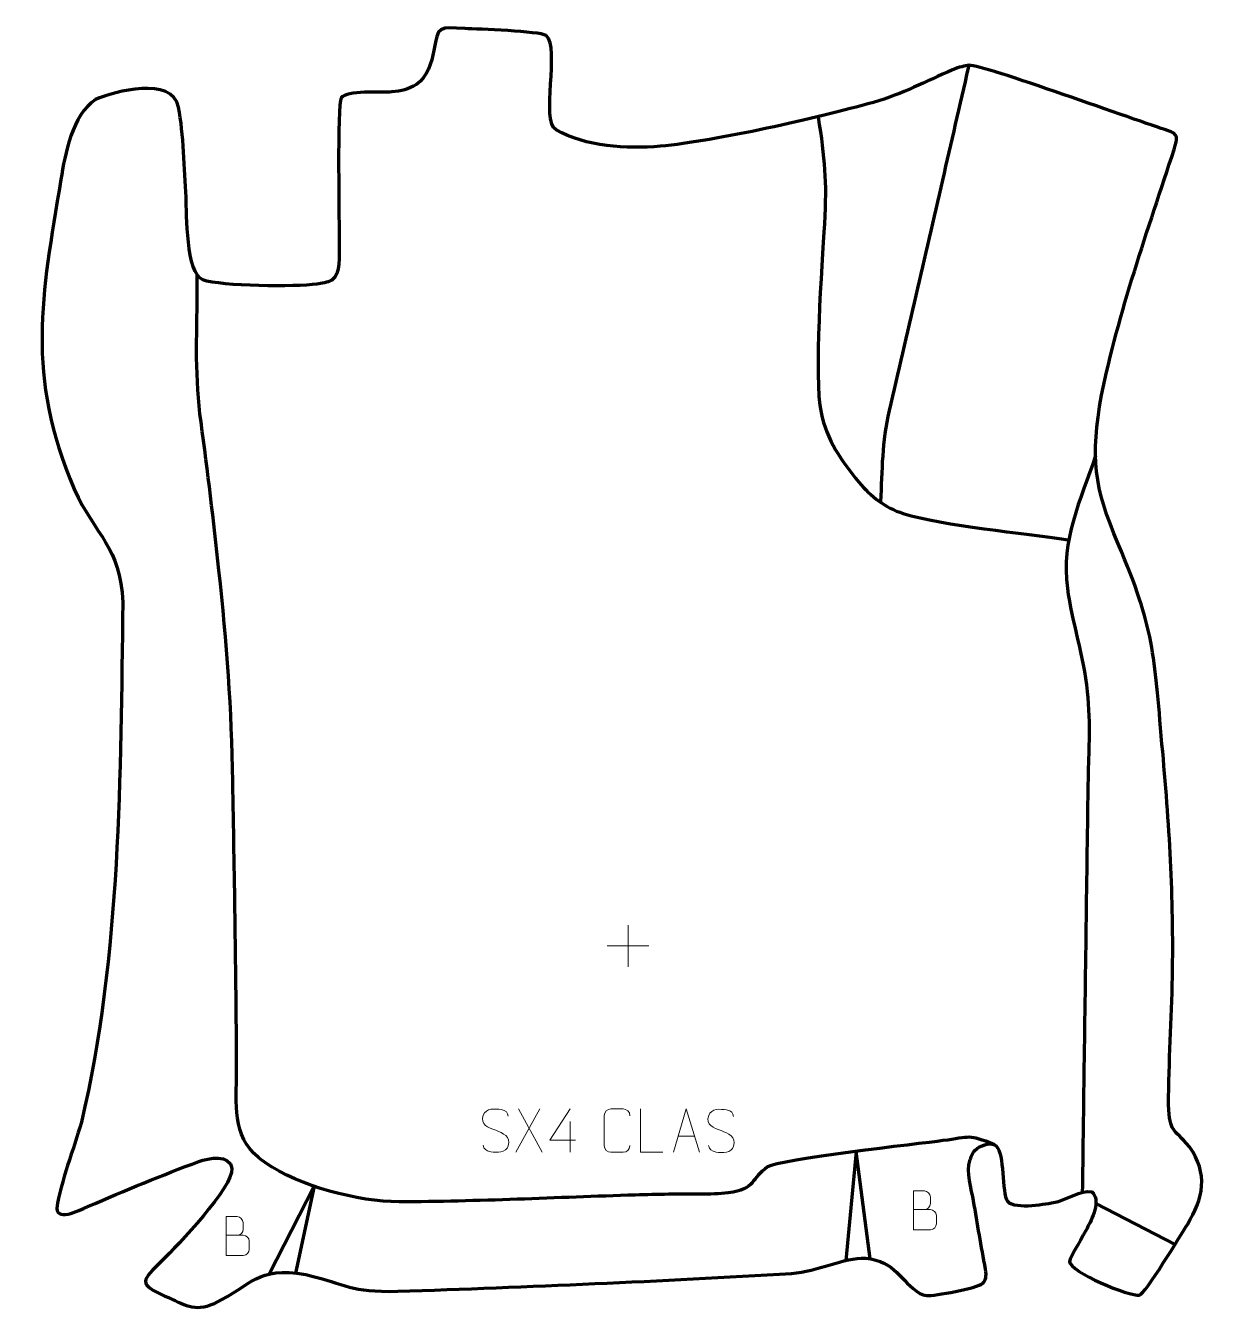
# Model space of a CAD drawing. Header units: millimetres. Extents: x -345 to 337, y -275 to 468.
import ezdxf

# ---------------------------------------------------------------- set-up
doc = ezdxf.new("R2010")
doc.units = ezdxf.units.MM
doc.header["$MEASUREMENT"] = 0
for name, color, linetype in [('layer 1', 7, 'Continuous'), ('layer 2', 7, 'Continuous'), ('layer 3', 7, 'Continuous')]:
    doc.layers.add(name, color=color, linetype=linetype)

msp = doc.modelspace()

# ---------------------------------------------------------------- linework, layer by layer
at = {"layer": 'layer 1', "color": 250, "lineweight": 9}
for points in [[(2.3532, -51.2398), (2.3532, -51.2398), (2.3532, -75.2177), (2.3532, -75.2177)], [(-9.6357, -63.2288), (-9.6357, -63.2288), (14.3422, -63.2288), (14.3422, -63.2288)], [(-48.5817, -157.2961), (-48.5817, -157.2961), (-62.3223, -182.1919), (-62.3223, -182.1919)], [(-60.8677, -157.2961), (-60.8677, -157.2961), (-47.1271, -182.2496), (-47.1271, -182.2496)], [(-30.9853, -164.5663), (-30.9853, -164.5663), (-30.9853, -182.231), (-30.9853, -182.231)], [(31.2547, -173.0002), (31.2547, -173.0002), (40.7504, -173.0002), (40.7504, -173.0002)]]:
    msp.add_open_spline(points, degree=3, dxfattribs=at)
for points, knots in [([(-73.992, -169.599), (-78.2403, -168.1286), (-83.1484, -166.3328), (-81.1433, -160.8125), (-81.1433, -160.8125), (-79.6398, -156.6726), (-74.4262, -157.0611), (-70.8226, -157.6622), (-70.8226, -157.6622), (-67.962, -158.1394), (-67.0973, -159.3526), (-66.7867, -161.4367)], [0, 0, 0, 0, 0.25, 0.25, 0.25, 0.25, 0.5, 0.5, 0.5, 0.5, 1, 1, 1, 1]), ([(-28.0412, -175.3274), (-28.0412, -175.3274), (-42.8629, -175.3274), (-42.8629, -175.3274), (-42.8629, -175.3274), (-42.8629, -175.3274), (-30.9853, -157.2569), (-30.9853, -157.2569)], [0, 0, 0, 0, 0.33333333, 0.33333333, 0.33333333, 0.33333333, 1, 1, 1, 1]), ([(3.4256, -178.4319), (3.2858, -180.7553), (1.6086, -182.2349), (-0.5391, -182.2457), (-0.5391, -182.2457), (-2.871, -182.2453), (-5.2029, -182.2453), (-7.5344, -182.2457), (-7.5344, -182.2457), (-9.4594, -182.3511), (-11.4315, -180.4666), (-11.4203, -178.4493), (-11.4203, -178.4493), (-11.4199, -172.6792), (-11.4199, -166.9095), (-11.4203, -161.1402), (-11.4203, -161.1402), (-11.4161, -159.0021), (-9.6694, -157.2829), (-7.517, -157.2964), (-7.517, -157.2964), (-5.1913, -157.2964), (-2.8652, -157.2964), (-0.5391, -157.2964), (-0.5391, -157.2964), (1.4075, -157.2609), (3.3989, -158.7524), (3.4256, -161.19)], [0, 0, 0, 0, 0.125, 0.125, 0.125, 0.125, 0.25, 0.25, 0.25, 0.25, 0.375, 0.375, 0.375, 0.375, 0.5, 0.5, 0.5, 0.5, 0.625, 0.625, 0.625, 0.625, 0.75, 0.75, 0.75, 0.75, 1, 1, 1, 1]), ([(22.4771, -182.2497), (22.4771, -182.2497), (9.528, -182.2497), (9.528, -182.2497), (9.528, -182.2497), (9.528, -182.2497), (9.528, -157.2961), (9.528, -157.2961)], [0, 0, 0, 0, 0.33333333, 0.33333333, 0.33333333, 0.33333333, 1, 1, 1, 1]), ([(28.5321, -182.2496), (28.5321, -182.2496), (35.9031, -157.2961), (35.9031, -157.2961), (35.9031, -157.2961), (35.9031, -157.2961), (43.473, -182.2496), (43.473, -182.2496)], [0, 0, 0, 0, 0.33333333, 0.33333333, 0.33333333, 0.33333333, 1, 1, 1, 1]), ([(56.0026, -169.7729), (51.7543, -168.3025), (46.8462, -166.5067), (48.8513, -160.9864), (48.8513, -160.9864), (50.3548, -156.8465), (55.5684, -157.235), (59.172, -157.8361), (59.172, -157.8361), (62.0326, -158.3133), (62.8973, -159.5265), (63.2079, -161.6106)], [0, 0, 0, 0, 0.25, 0.25, 0.25, 0.25, 0.5, 0.5, 0.5, 0.5, 1, 1, 1, 1]), ([(-73.992, -169.5991), (-69.9734, -171.2458), (-64.9439, -173.1341), (-66.7779, -178.4944), (-66.7779, -178.4944), (-68.2377, -182.7608), (-73.1485, -182.5041), (-76.8746, -181.9494), (-76.8746, -181.9494), (-79.6246, -181.5396), (-80.8455, -180.3261), (-81.2235, -178.2139)], [0, 0, 0, 0, 0.25, 0.25, 0.25, 0.25, 0.5, 0.5, 0.5, 0.5, 1, 1, 1, 1]), ([(56.0026, -169.773), (60.0212, -171.4197), (65.0507, -173.308), (63.2167, -178.6683), (63.2167, -178.6683), (61.7569, -182.9347), (56.8461, -182.678), (53.12, -182.1233), (53.12, -182.1233), (50.37, -181.7135), (49.1491, -180.5), (48.7711, -178.3878)], [0, 0, 0, 0, 0.25, 0.25, 0.25, 0.25, 0.5, 0.5, 0.5, 0.5, 1, 1, 1, 1]), ([(166.8783, -215.3109), (170.1373, -215.3105), (173.3967, -215.3105), (176.6564, -215.3109), (176.6564, -215.3109), (178.4257, -215.3264), (180.1486, -216.8814), (180.1486, -218.7172), (180.1486, -218.7172), (180.1483, -219.728), (180.1483, -222.4593), (180.1486, -223.4704), (180.1486, -223.4704), (180.1645, -225.1345), (178.7832, -226.9383), (176.7038, -226.9231), (176.7038, -226.9231), (173.4438, -226.9228), (170.1841, -226.9228), (166.9248, -226.9231), (166.9248, -226.9231), (166.9248, -219.4727), (166.9248, -212.0226), (166.9248, -204.5728), (166.9248, -204.5728), (169.0509, -204.5728), (171.1773, -204.5728), (173.3038, -204.5728), (173.3038, -204.5728), (174.8093, -204.557), (176.6873, -206.2682), (176.7032, -208.0259), (176.7032, -208.0259), (176.7028, -209.8765), (176.7028, -210.0072), (176.7032, -211.8581), (176.7032, -211.8581), (176.7186, -213.7087), (175.0577, -215.3264), (173.2573, -215.3109)], [0, 0, 0, 0, 0.09090909, 0.09090909, 0.09090909, 0.09090909, 0.18181818, 0.18181818, 0.18181818, 0.18181818, 0.27272727, 0.27272727, 0.27272727, 0.27272727, 0.36363636, 0.36363636, 0.36363636, 0.36363636, 0.45454545, 0.45454545, 0.45454545, 0.45454545, 0.54545455, 0.54545455, 0.54545455, 0.54545455, 0.63636364, 0.63636364, 0.63636364, 0.63636364, 0.72727273, 0.72727273, 0.72727273, 0.72727273, 0.81818182, 0.81818182, 0.81818182, 0.81818182, 1, 1, 1, 1]), ([(-229.4503, -230.0982), (-226.1913, -230.0978), (-222.9319, -230.0978), (-219.6722, -230.0982), (-219.6722, -230.0982), (-217.9029, -230.1137), (-216.18, -231.6687), (-216.18, -233.5045), (-216.18, -233.5045), (-216.1803, -234.5153), (-216.1803, -237.2466), (-216.18, -238.2577), (-216.18, -238.2577), (-216.1641, -239.9218), (-217.5454, -241.7256), (-219.6248, -241.7104), (-219.6248, -241.7104), (-222.8848, -241.7101), (-226.1445, -241.7101), (-229.4038, -241.7104), (-229.4038, -241.7104), (-229.4038, -234.26), (-229.4038, -226.8099), (-229.4038, -219.3601), (-229.4038, -219.3601), (-227.2777, -219.3601), (-225.1513, -219.3601), (-223.0248, -219.3601), (-223.0248, -219.3601), (-221.5193, -219.3443), (-219.6413, -221.0555), (-219.6254, -222.8132), (-219.6254, -222.8132), (-219.6258, -224.6638), (-219.6258, -224.7945), (-219.6254, -226.6454), (-219.6254, -226.6454), (-219.61, -228.496), (-221.2709, -230.1137), (-223.0713, -230.0982)], [0, 0, 0, 0, 0.09090909, 0.09090909, 0.09090909, 0.09090909, 0.18181818, 0.18181818, 0.18181818, 0.18181818, 0.27272727, 0.27272727, 0.27272727, 0.27272727, 0.36363636, 0.36363636, 0.36363636, 0.36363636, 0.45454545, 0.45454545, 0.45454545, 0.45454545, 0.54545455, 0.54545455, 0.54545455, 0.54545455, 0.63636364, 0.63636364, 0.63636364, 0.63636364, 0.72727273, 0.72727273, 0.72727273, 0.72727273, 0.81818182, 0.81818182, 0.81818182, 0.81818182, 1, 1, 1, 1])]:
    msp.add_open_spline(points, degree=3, knots=knots, dxfattribs=at)
at = {"layer": 'layer 2', "color": 142, "lineweight": 158}
for points, knots in [([(148.101, 193.0146), (149.0904, 211.4068), (148.8335, 227.3815), (153.0699, 245.5108), (153.0699, 245.5108), (163.4158, 289.7863), (173.631, 334.073), (183.8149, 378.3864), (183.8149, 378.3864), (188.7813, 399.9967), (193.7477, 421.6071), (198.7141, 443.2174), (198.7141, 443.2174), (198.7141, 443.2174), (199.0528, 444.6908), (199.0528, 444.6908)], [0, 0, 0, 0, 0.2, 0.2, 0.2, 0.2, 0.4, 0.4, 0.4, 0.4, 0.6, 0.6, 0.6, 0.6, 1, 1, 1, 1]), ([(111.9527, 415.0945), (115.7195, 390.3664), (116.986, 378.6302), (115.5528, 353.3419), (115.5528, 353.3419), (114.2035, 329.5336), (109.3124, 264.4834), (113.6137, 244.3934), (113.6137, 244.3934), (116.9746, 228.6966), (125.4249, 216.3942), (135.4222, 204.1966), (135.4222, 204.1966), (142.4239, 195.9787), (150.5642, 189.4886), (160.9644, 186.2469), (160.9644, 186.2469), (184.4405, 178.9295), (230.1932, 175.0218), (256.0845, 171.0153)], [0, 0, 0, 0, 0.16666667, 0.16666667, 0.16666667, 0.16666667, 0.33333333, 0.33333333, 0.33333333, 0.33333333, 0.5, 0.5, 0.5, 0.5, 0.66666667, 0.66666667, 0.66666667, 0.66666667, 1, 1, 1, 1]), ([(213.633, -177.9072), (198.2885, -171.6925), (199.8697, -173.5222), (183.9197, -175.5609), (183.9197, -175.5609), (170.2787, -177.2994), (89.0474, -186.5501), (82.8094, -190.7169), (82.8094, -190.7169), (73.0815, -197.215), (76.2566, -203.6038), (60.073, -205.6165), (60.073, -205.6165), (50.0949, -206.8575), (37.3617, -206.3341), (27.0793, -206.4761), (27.0793, -206.4761), (27.0793, -206.4761), (25.6538, -206.503), (25.6538, -206.503), (25.6538, -206.503), (19.2536, -206.6364), (12.8561, -206.764), (6.4567, -206.9377), (6.4567, -206.9377), (-38.9442, -208.3139), (-84.264, -210.741), (-129.7023, -210.8458), (-129.7023, -210.8458), (-153.0193, -210.8836), (-187.6236, -201.7521), (-206.7842, -188.3397), (-206.7842, -188.3397), (-208.092, -187.4243), (-209.3353, -186.492), (-210.6078, -185.5304), (-210.6078, -185.5304), (-226.3466, -172.4955), (-223.5699, -154.1232), (-223.4623, -135.8245), (-223.4623, -135.8245), (-223.4419, -132.3631), (-223.4295, -128.9062), (-223.4403, -125.4446), (-223.4403, -125.4446), (-223.7952, -73.1244), (-224.7172, -20.8098), (-225.6121, 31.5033), (-225.6121, 31.5033), (-226.3295, 73.3651), (-229.0094, 111.7037), (-233.6092, 153.2942), (-233.6092, 153.2942), (-236.7709, 181.8805), (-239.9787, 210.4221), (-243.9555, 238.9103), (-243.9555, 238.9103), (-247.514, 263.9616), (-246.3756, 288.1239), (-246.165, 313.2648), (-246.165, 313.2648), (-246.1432, 316.7471), (-246.1194, 320.2291), (-246.0902, 323.7112)], [0, 0, 0, 0, 0.05882353, 0.05882353, 0.05882353, 0.05882353, 0.11764706, 0.11764706, 0.11764706, 0.11764706, 0.17647059, 0.17647059, 0.17647059, 0.17647059, 0.23529412, 0.23529412, 0.23529412, 0.23529412, 0.29411765, 0.29411765, 0.29411765, 0.29411765, 0.35294118, 0.35294118, 0.35294118, 0.35294118, 0.41176471, 0.41176471, 0.41176471, 0.41176471, 0.47058824, 0.47058824, 0.47058824, 0.47058824, 0.52941176, 0.52941176, 0.52941176, 0.52941176, 0.58823529, 0.58823529, 0.58823529, 0.58823529, 0.64705882, 0.64705882, 0.64705882, 0.64705882, 0.70588235, 0.70588235, 0.70588235, 0.70588235, 0.76470588, 0.76470588, 0.76470588, 0.76470588, 0.82352941, 0.82352941, 0.82352941, 0.82352941, 0.88235294, 0.88235294, 0.88235294, 0.88235294, 1, 1, 1, 1]), ([(271.9592, 219.4452), (263.2996, 193.7523), (251.9087, 170.9565), (255.6978, 143.1291), (255.6978, 143.1291), (258.4442, 122.9591), (264.9105, 104.4926), (267.1524, 83.5264), (267.1524, 83.5264), (268.1638, 74.0671), (268.394, 64.9622), (268.2385, 55.4601), (268.2385, 55.4601), (268.0549, 48.3535), (267.7345, 41.2612), (267.5987, 34.1508), (267.5987, 34.1508), (266.8051, -23.4551), (266.0089, -81.0609), (265.2142, -138.6668), (265.2142, -138.6668), (264.9076, -160.9006), (264.6009, -183.1344), (264.2941, -205.3683)], [0, 0, 0, 0, 0.14285714, 0.14285714, 0.14285714, 0.14285714, 0.28571429, 0.28571429, 0.28571429, 0.28571429, 0.42857143, 0.42857143, 0.42857143, 0.42857143, 0.57142857, 0.57142857, 0.57142857, 0.57142857, 0.71428571, 0.71428571, 0.71428571, 0.71428571, 1, 1, 1, 1]), ([(141.9971, -243.7244), (141.9971, -243.7244), (133.8126, -181.7995), (133.8126, -181.7995), (133.8126, -181.7995), (133.8126, -181.7995), (127.8784, -244.6465), (127.8784, -244.6465)], [0, 0, 0, 0, 0.33333333, 0.33333333, 0.33333333, 0.33333333, 1, 1, 1, 1]), ([(-204.6237, -252.4735), (-204.6237, -252.4735), (-178.6432, -201.8786), (-178.6432, -201.8786), (-178.6432, -201.8786), (-178.6432, -201.8786), (-189.5331, -251.9693), (-189.5331, -251.9693)], [0, 0, 0, 0, 0.33333333, 0.33333333, 0.33333333, 0.33333333, 1, 1, 1, 1])]:
    msp.add_open_spline(points, degree=3, knots=knots, dxfattribs=at)
msp.add_open_spline([(272.1631, -211.8805), (272.1631, -211.8805), (317.7759, -235.4329), (317.7759, -235.4329)], degree=3, dxfattribs=at)
at = {"layer": 'layer 3', "color": 242, "lineweight": 158}
msp.add_open_spline([(143.8629, 423.2661), (160.9852, 428.3712), (173.5439, 435.1871), (189.5416, 442.1049), (189.5416, 442.1049), (193.401, 443.6809), (196.4176, 444.4721), (199.0528, 444.6908), (199.0528, 444.6908), (206.5023, 445.309), (298.048, 411.8669), (313.5179, 407.1058), (313.5179, 407.1058), (320.0511, 405.0951), (319.2294, 402.7071), (317.2615, 396.1789), (317.2615, 396.1789), (302.3646, 350.5428), (284.9448, 301.3099), (275.4153, 254.4843), (275.4153, 254.4843), (269.0945, 218.1302), (270.8707, 201.8651), (285.0643, 168.7008), (285.0643, 168.7008), (305.9287, 119.4005), (305.7261, 105.2736), (310.2747, 53.1989), (310.2747, 53.1989), (314.5313, 7.1999), (317.1074, -34.836), (316.2996, -81.1262), (316.2996, -81.1262), (315.8268, -105.4943), (314.0901, -130.6269), (314.1032, -154.8102), (314.1032, -154.8102), (314.8171, -171.7869), (316.6656, -167.5164), (326.1025, -179.2088), (326.1025, -179.2088), (336.962, -194.3363), (334.3482, -209.02), (324.9222, -223.909), (324.9222, -223.909), (321.5458, -229.2766), (300.4715, -264.0909), (297.2118, -264.6939), (297.2118, -264.6939), (291.9176, -265.6734), (256.8739, -251.2364), (257.0079, -245.2392), (257.0079, -245.2392), (257.0645, -242.7075), (265.4416, -229.3227), (267.0473, -226.1642), (267.0473, -226.1642), (269.7521, -220.8433), (275.4199, -210.0973), (269.7744, -205.0946), (269.7744, -205.0946), (263.6829, -203.6083), (255.2896, -209.8987), (247.6375, -211.299), (247.6375, -211.299), (242.2635, -212.1856), (223.0126, -215.7483), (220.5834, -209.4491), (220.5834, -209.4491), (217.7649, -202.1402), (219.4644, -180.2072), (213.633, -177.9072), (213.633, -177.9072), (210.397, -176.6309), (205.4853, -178.202), (202.4995, -181.0327), (202.4995, -181.0327), (200.6663, -182.7709), (200.1405, -185.1504), (199.4566, -187.1461), (199.4566, -187.1461), (197.3962, -193.1576), (200.473, -203.772), (201.5955, -210.3385), (201.5955, -210.3385), (203.8468, -223.52), (205.9886, -236.4681), (208.5304, -249.6096), (208.5304, -249.6096), (209.1673, -253.9343), (208.5728, -256.3087), (206.998, -257.7679), (206.998, -257.7679), (203.87, -260.6662), (178.7187, -265.306), (174.6891, -264.8588), (174.6891, -264.8588), (173.1744, -264.6908), (171.7878, -264.356), (170.68, -263.6708), (170.68, -263.6708), (159.0946, -256.505), (156.5998, -244.9649), (139.37, -243.3909), (139.37, -243.3909), (126.5579, -242.6768), (111.6957, -251.1267), (96.6562, -252.0898), (96.6562, -252.0898), (21.2445, -256.6151), (-55.0144, -259.9927), (-130.5269, -262.446), (-130.5269, -262.446), (-158.4272, -263.054), (-159.032, -258.4947), (-183.573, -252.7858), (-183.573, -252.7858), (-212.1677, -248.0255), (-213.876, -258.469), (-236.2717, -269.5081), (-236.2717, -269.5081), (-248.3515, -274.5439), (-253.3397, -270.0522), (-264.7802, -265.182), (-264.7802, -265.182), (-280.6767, -258.4148), (-278.0285, -256.125), (-266.3492, -244.6811), (-266.3492, -244.6811), (-258.122, -236.5174), (-225.078, -202.1255), (-226.1883, -191.6981), (-226.1883, -191.6981), (-227.1089, -183.0515), (-239.8325, -185.5947), (-245.1318, -187.5559), (-245.1318, -187.5559), (-266.1976, -195.3517), (-288.2783, -204.4418), (-308.8227, -213.3934), (-308.8227, -213.3934), (-312.1258, -214.8326), (-326.8506, -222.5444), (-327.1324, -214.6599), (-327.1324, -214.6599), (-324.9009, -199.0767), (-317.4069, -180.592), (-312.9556, -164.9155), (-312.9556, -164.9155), (-290.1067, -68.0472), (-290.4511, 35.7356), (-289.088, 134.9161), (-289.088, 134.9161), (-290.4587, 166.8673), (-304.7321, 173.5164), (-317.2006, 200.2468), (-317.2006, 200.2468), (-345.0578, 266.388), (-336.0555, 310.814), (-324.8063, 378.7526), (-324.8063, 378.7526), (-322.3367, 393.668), (-318.3182, 415.9891), (-304.9094, 424.9772), (-304.9094, 424.9772), (-293.396, 429.7652), (-260.899, 438.5793), (-256.9211, 420.4712), (-256.9211, 420.4712), (-253.8945, 404.8654), (-253.7472, 384.8551), (-252.579, 368.5459), (-252.579, 368.5459), (-252.1622, 359.1), (-252.6806, 324.6676), (-242.8537, 320.9735), (-242.8537, 320.9735), (-232.3623, 317.0295), (-189.2107, 316.8402), (-177.2124, 318.4722), (-177.2124, 318.4722), (-174.2974, 318.8688), (-171.1198, 319.3454), (-168.5376, 320.8331), (-168.5376, 320.8331), (-163.2814, 324.3636), (-164.3446, 335.1297), (-164.2352, 341.138), (-164.2352, 341.138), (-164.1862, 351.9937), (-165.6508, 422.182), (-163.0725, 425.8927), (-163.0725, 425.8927), (-159.8784, 430.4895), (-140.1525, 428.8121), (-133.9698, 429.3103), (-133.9698, 429.3103), (-128.1763, 429.7771), (-124.7109, 430.6945), (-119.6939, 433.6782), (-119.6939, 433.6782), (-113.2511, 438.3311), (-111.0917, 445.9161), (-109.6023, 453.3197), (-109.6023, 453.3197), (-107.3388, 467.519), (-106.854, 466.7378), (-91.6369, 465.8892), (-91.6369, 465.8892), (-84.3344, 465.4934), (-48.7255, 464.3875), (-44.9039, 461.8999), (-44.9039, 461.8999), (-36.6351, 454.83), (-48.3046, 412.6753), (-39.148, 407.4006), (-39.148, 407.4006), (-22.3386, 397.7175), (1.8212, 396.3324), (20.7547, 398.0195), (20.7547, 398.0195), (53.7362, 400.9584), (110.8646, 414.2143), (143.8629, 423.2661)], degree=3, knots=[0, 0, 0, 0, 0.01754386, 0.01754386, 0.01754386, 0.01754386, 0.03508772, 0.03508772, 0.03508772, 0.03508772, 0.05263158, 0.05263158, 0.05263158, 0.05263158, 0.07017544, 0.07017544, 0.07017544, 0.07017544, 0.0877193, 0.0877193, 0.0877193, 0.0877193, 0.10526316, 0.10526316, 0.10526316, 0.10526316, 0.12280702, 0.12280702, 0.12280702, 0.12280702, 0.14035088, 0.14035088, 0.14035088, 0.14035088, 0.15789474, 0.15789474, 0.15789474, 0.15789474, 0.1754386, 0.1754386, 0.1754386, 0.1754386, 0.19298246, 0.19298246, 0.19298246, 0.19298246, 0.21052632, 0.21052632, 0.21052632, 0.21052632, 0.22807018, 0.22807018, 0.22807018, 0.22807018, 0.24561404, 0.24561404, 0.24561404, 0.24561404, 0.26315789, 0.26315789, 0.26315789, 0.26315789, 0.28070175, 0.28070175, 0.28070175, 0.28070175, 0.29824561, 0.29824561, 0.29824561, 0.29824561, 0.31578947, 0.31578947, 0.31578947, 0.31578947, 0.33333333, 0.33333333, 0.33333333, 0.33333333, 0.35087719, 0.35087719, 0.35087719, 0.35087719, 0.36842105, 0.36842105, 0.36842105, 0.36842105, 0.38596491, 0.38596491, 0.38596491, 0.38596491, 0.40350877, 0.40350877, 0.40350877, 0.40350877, 0.42105263, 0.42105263, 0.42105263, 0.42105263, 0.43859649, 0.43859649, 0.43859649, 0.43859649, 0.45614035, 0.45614035, 0.45614035, 0.45614035, 0.47368421, 0.47368421, 0.47368421, 0.47368421, 0.49122807, 0.49122807, 0.49122807, 0.49122807, 0.50877193, 0.50877193, 0.50877193, 0.50877193, 0.52631579, 0.52631579, 0.52631579, 0.52631579, 0.54385965, 0.54385965, 0.54385965, 0.54385965, 0.56140351, 0.56140351, 0.56140351, 0.56140351, 0.57894737, 0.57894737, 0.57894737, 0.57894737, 0.59649123, 0.59649123, 0.59649123, 0.59649123, 0.61403509, 0.61403509, 0.61403509, 0.61403509, 0.63157895, 0.63157895, 0.63157895, 0.63157895, 0.64912281, 0.64912281, 0.64912281, 0.64912281, 0.66666667, 0.66666667, 0.66666667, 0.66666667, 0.68421053, 0.68421053, 0.68421053, 0.68421053, 0.70175439, 0.70175439, 0.70175439, 0.70175439, 0.71929825, 0.71929825, 0.71929825, 0.71929825, 0.73684211, 0.73684211, 0.73684211, 0.73684211, 0.75438596, 0.75438596, 0.75438596, 0.75438596, 0.77192982, 0.77192982, 0.77192982, 0.77192982, 0.78947368, 0.78947368, 0.78947368, 0.78947368, 0.80701754, 0.80701754, 0.80701754, 0.80701754, 0.8245614, 0.8245614, 0.8245614, 0.8245614, 0.84210526, 0.84210526, 0.84210526, 0.84210526, 0.85964912, 0.85964912, 0.85964912, 0.85964912, 0.87719298, 0.87719298, 0.87719298, 0.87719298, 0.89473684, 0.89473684, 0.89473684, 0.89473684, 0.9122807, 0.9122807, 0.9122807, 0.9122807, 0.92982456, 0.92982456, 0.92982456, 0.92982456, 0.94736842, 0.94736842, 0.94736842, 0.94736842, 0.96491228, 0.96491228, 0.96491228, 0.96491228, 1, 1, 1, 1], dxfattribs=at)

doc.saveas('drawing.dxf')
